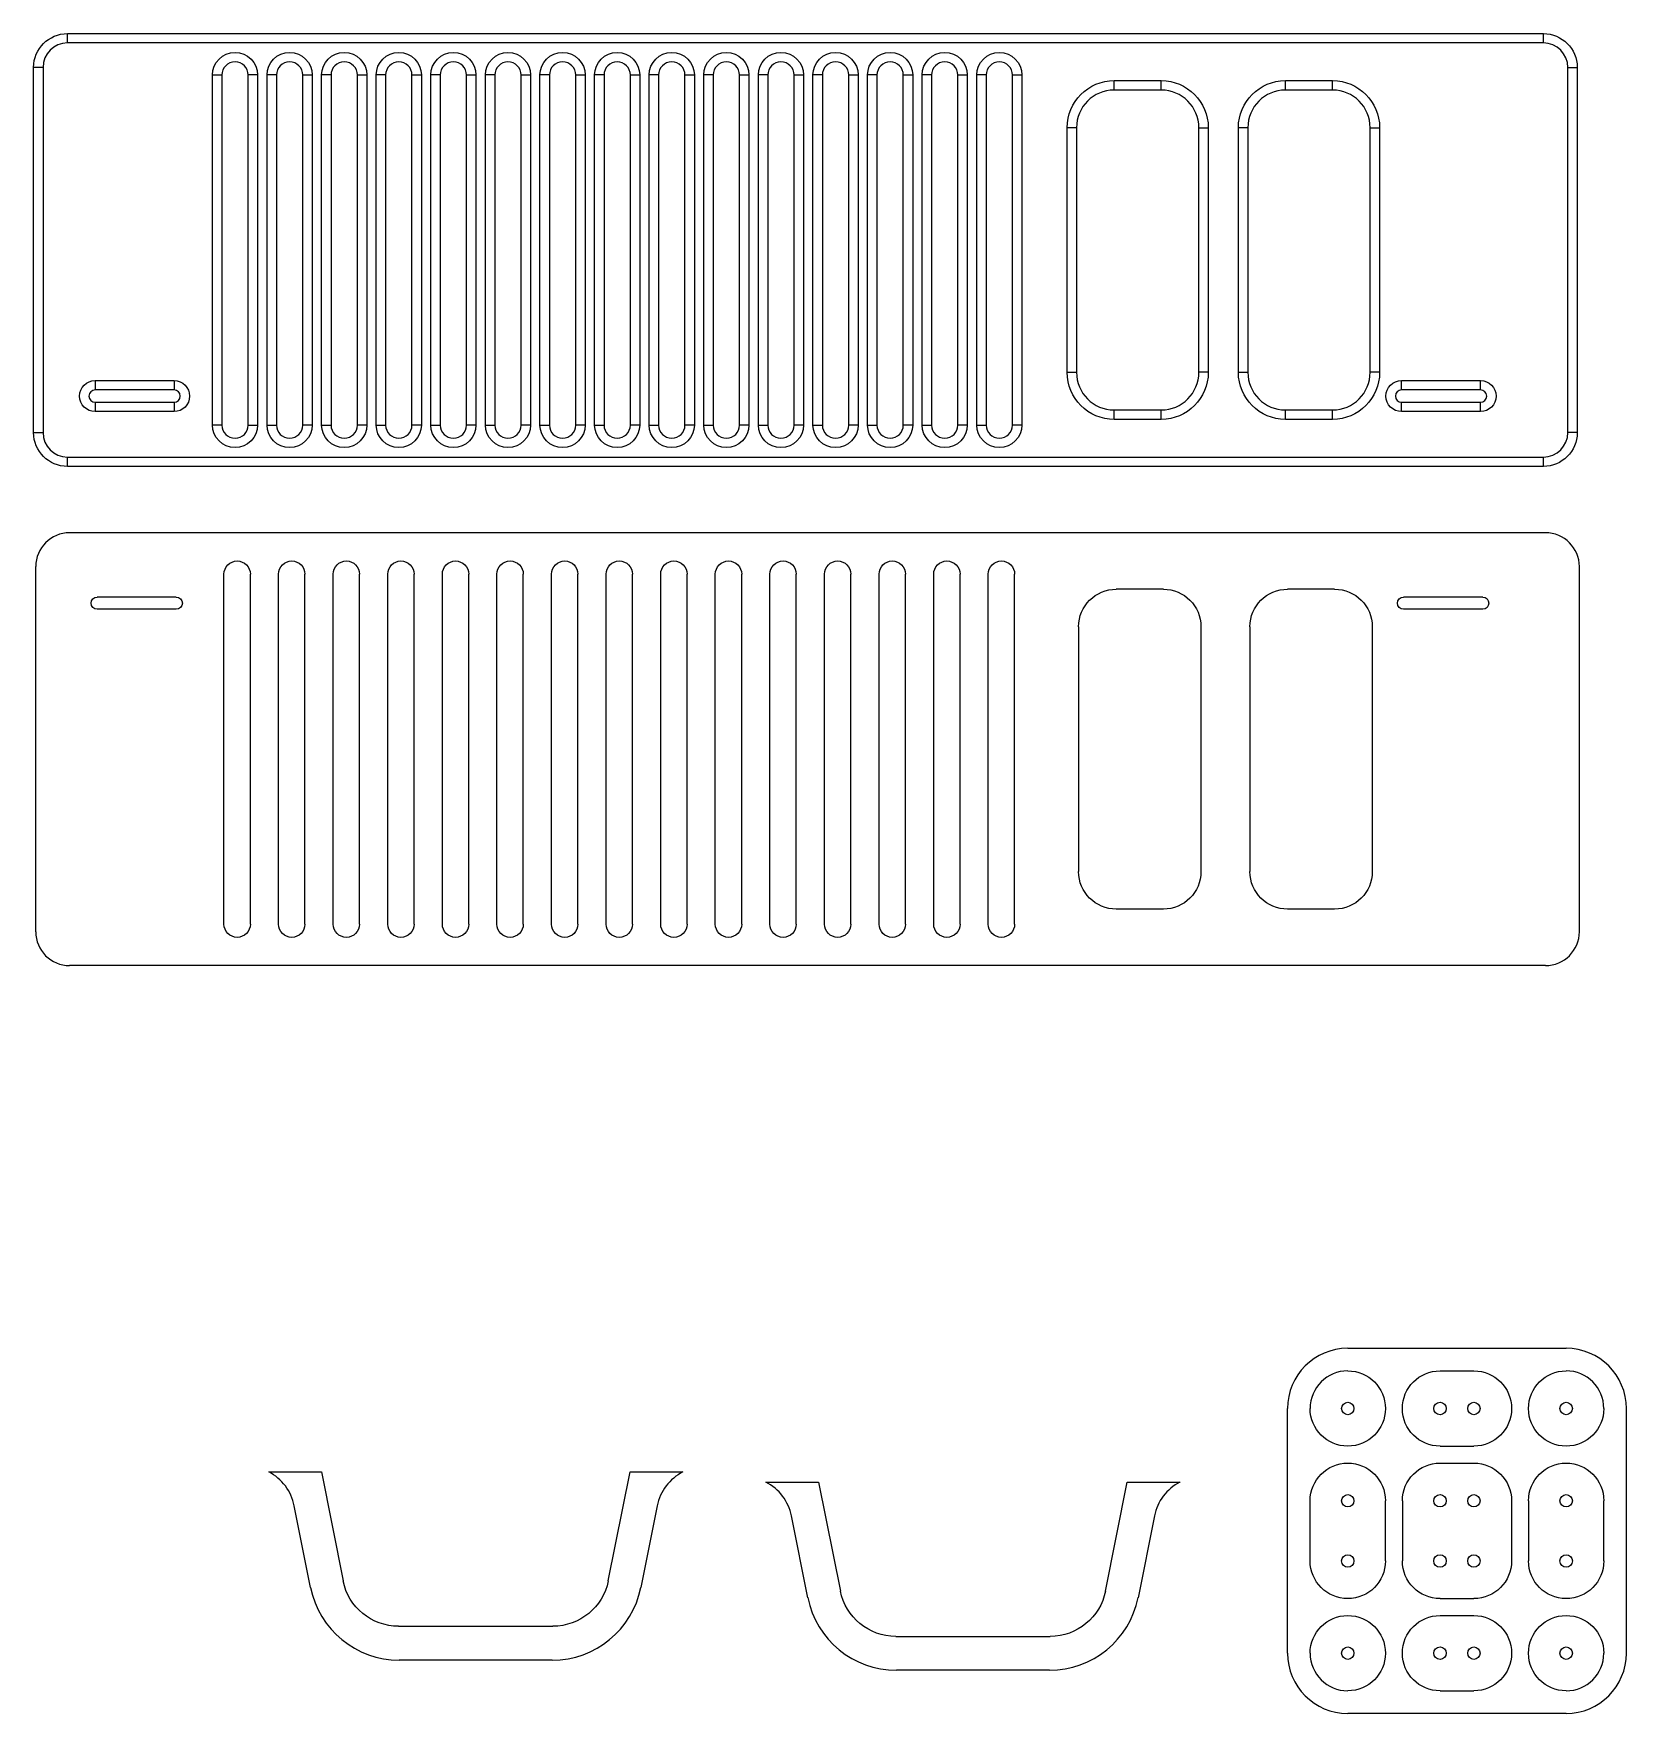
# Model space of a CAD drawing. Extents: x 133 to 980, y 43 to 936.
import ezdxf

# ---------------------------------------------------------------- set-up
doc = ezdxf.new("R2010")
doc.units = 0
doc.header["$LTSCALE"] = 12.7
doc.layers.add('TANGENT_LINES', color=7, linetype='CONTINUOUS')
doc.layers.add('VISIBLE', color=7, linetype='CONTINUOUS')

msp = doc.modelspace()

# ---------------------------------------------------------------- linework, layer by layer
at = {"layer": 'TANGENT_LINES'}
for p, q in [((151.49, 930.75), (151.49, 935.75)), ((935.49, 930.75), (935.49, 935.75)), ((138.49, 917.75), (133.49, 917.75)), ((228.49, 913.75), (233.49, 913.75)), ((252.49, 913.75), (247.49, 913.75)), ((262.49, 913.75), (257.49, 913.75)), ((276.49, 913.75), (281.49, 913.75)), ((291.49, 913.75), (286.49, 913.75)), ((305.49, 913.75), (310.49, 913.75)), ((320.49, 913.75), (315.49, 913.75)), ((334.49, 913.75), (339.49, 913.75)), ((349.49, 913.75), (344.49, 913.75)), ((363.49, 913.75), (368.49, 913.75)), ((378.49, 913.75), (373.49, 913.75)), ((392.49, 913.75), (397.49, 913.75)), ((407.49, 913.75), (402.49, 913.75)), ((421.49, 913.75), (426.49, 913.75)), ((436.49, 913.75), (431.49, 913.75)), ((450.49, 913.75), (455.49, 913.75)), ((465.49, 913.75), (460.49, 913.75)), ((479.49, 913.75), (484.49, 913.75)), ((494.49, 913.75), (489.49, 913.75)), ((508.49, 913.75), (513.49, 913.75)), ((523.49, 913.75), (518.49, 913.75)), ((537.49, 913.75), (542.49, 913.75)), ((552.49, 913.75), (547.49, 913.75)), ((566.49, 913.75), (571.49, 913.75)), ((581.49, 913.75), (576.49, 913.75)), ((595.49, 913.75), (600.49, 913.75)), ((610.49, 913.75), (605.49, 913.75)), ((624.49, 913.75), (629.49, 913.75)), ((639.49, 913.75), (634.49, 913.75)), ((653.49, 913.75), (658.49, 913.75)), ((707.49, 905.75), (707.49, 910.75)), ((732.49, 905.75), (732.49, 910.75)), ((798.49, 905.75), (798.49, 910.75)), ((823.49, 905.75), (823.49, 910.75)), ((948.49, 917.75), (953.49, 917.75)), ((687.49, 885.75), (682.49, 885.75)), ((752.49, 885.75), (757.49, 885.75)), ((778.49, 885.75), (773.49, 885.75)), ((843.49, 885.75), (848.49, 885.75)), ((166.13, 751.4), (166.13, 746.4)), ((208.13, 751.4), (208.13, 746.4)), ((682.49, 755.75), (687.49, 755.75)), ((757.49, 755.75), (752.49, 755.75)), ((773.49, 755.75), (778.49, 755.75)), ((848.49, 755.75), (843.49, 755.75)), ((860.13, 746.4), (860.13, 751.4)), ((902.13, 746.4), (902.13, 751.4)), ((166.13, 739.9), (166.13, 734.9)), ((208.13, 739.9), (208.13, 734.9)), ((707.49, 730.75), (707.49, 735.75)), ((732.49, 730.75), (732.49, 735.75)), ((798.49, 730.75), (798.49, 735.75)), ((823.49, 730.75), (823.49, 735.75)), ((860.13, 734.9), (860.13, 739.9)), ((902.13, 734.9), (902.13, 739.9)), ((133.49, 723.75), (138.49, 723.75)), ((233.49, 727.75), (228.49, 727.75)), ((247.49, 727.75), (252.49, 727.75)), ((257.49, 727.75), (262.49, 727.75)), ((281.49, 727.75), (276.49, 727.75)), ((286.49, 727.75), (291.49, 727.75)), ((310.49, 727.75), (305.49, 727.75)), ((315.49, 727.75), (320.49, 727.75)), ((339.49, 727.75), (334.49, 727.75)), ((344.49, 727.75), (349.49, 727.75)), ((368.49, 727.75), (363.49, 727.75)), ((373.49, 727.75), (378.49, 727.75)), ((397.49, 727.75), (392.49, 727.75)), ((402.49, 727.75), (407.49, 727.75)), ((426.49, 727.75), (421.49, 727.75)), ((431.49, 727.75), (436.49, 727.75)), ((455.49, 727.75), (450.49, 727.75)), ((460.49, 727.75), (465.49, 727.75)), ((484.49, 727.75), (479.49, 727.75)), ((489.49, 727.75), (494.49, 727.75)), ((513.49, 727.75), (508.49, 727.75)), ((518.49, 727.75), (523.49, 727.75)), ((542.49, 727.75), (537.49, 727.75)), ((547.49, 727.75), (552.49, 727.75)), ((571.49, 727.75), (566.49, 727.75)), ((576.49, 727.75), (581.49, 727.75)), ((600.49, 727.75), (595.49, 727.75)), ((605.49, 727.75), (610.49, 727.75)), ((629.49, 727.75), (624.49, 727.75)), ((634.49, 727.75), (639.49, 727.75)), ((658.49, 727.75), (653.49, 727.75)), ((953.49, 723.75), (948.49, 723.75)), ((151.49, 705.75), (151.49, 710.75)), ((935.49, 705.75), (935.49, 710.75))]:
    msp.add_line(p, q, dxfattribs=at)
at = {"layer": 'VISIBLE'}
for p, q in [((151.49, 935.75), (935.49, 935.75)), ((935.49, 930.75), (151.49, 930.75)), ((133.49, 723.75), (133.49, 917.75)), ((138.49, 917.75), (138.49, 723.75)), ((228.49, 727.75), (228.49, 913.75)), ((233.49, 913.75), (233.49, 727.75)), ((247.49, 727.75), (247.49, 913.75)), ((252.49, 913.75), (252.49, 727.75)), ((257.49, 727.75), (257.49, 913.75)), ((262.49, 913.75), (262.49, 727.75)), ((276.49, 727.75), (276.49, 913.75)), ((281.49, 913.75), (281.49, 727.75)), ((286.49, 727.75), (286.49, 913.75)), ((291.49, 913.75), (291.49, 727.75)), ((305.49, 727.75), (305.49, 913.75)), ((310.49, 913.75), (310.49, 727.75)), ((315.49, 727.75), (315.49, 913.75)), ((320.49, 913.75), (320.49, 727.75)), ((334.49, 727.75), (334.49, 913.75)), ((339.49, 913.75), (339.49, 727.75)), ((344.49, 727.75), (344.49, 913.75)), ((349.49, 913.75), (349.49, 727.75)), ((363.49, 727.75), (363.49, 913.75)), ((368.49, 913.75), (368.49, 727.75)), ((373.49, 727.75), (373.49, 913.75)), ((378.49, 913.75), (378.49, 727.75)), ((392.49, 727.75), (392.49, 913.75)), ((397.49, 913.75), (397.49, 727.75)), ((402.49, 727.75), (402.49, 913.75)), ((407.49, 913.75), (407.49, 727.75)), ((421.49, 727.75), (421.49, 913.75)), ((426.49, 913.75), (426.49, 727.75)), ((431.49, 727.75), (431.49, 913.75)), ((436.49, 913.75), (436.49, 727.75)), ((450.49, 727.75), (450.49, 913.75)), ((455.49, 913.75), (455.49, 727.75)), ((460.49, 727.75), (460.49, 913.75)), ((465.49, 913.75), (465.49, 727.75)), ((479.49, 727.75), (479.49, 913.75)), ((484.49, 913.75), (484.49, 727.75)), ((489.49, 727.75), (489.49, 913.75)), ((494.49, 913.75), (494.49, 727.75)), ((508.49, 727.75), (508.49, 913.75)), ((513.49, 913.75), (513.49, 727.75)), ((518.49, 727.75), (518.49, 913.75)), ((523.49, 913.75), (523.49, 727.75)), ((537.49, 727.75), (537.49, 913.75)), ((542.49, 913.75), (542.49, 727.75)), ((547.49, 727.75), (547.49, 913.75)), ((552.49, 913.75), (552.49, 727.75)), ((566.49, 727.75), (566.49, 913.75)), ((571.49, 913.75), (571.49, 727.75)), ((576.49, 727.75), (576.49, 913.75)), ((581.49, 913.75), (581.49, 727.75)), ((595.49, 727.75), (595.49, 913.75)), ((600.49, 913.75), (600.49, 727.75)), ((605.49, 727.75), (605.49, 913.75)), ((610.49, 913.75), (610.49, 727.75)), ((624.49, 727.75), (624.49, 913.75)), ((629.49, 913.75), (629.49, 727.75)), ((634.49, 727.75), (634.49, 913.75)), ((639.49, 913.75), (639.49, 727.75)), ((653.49, 727.75), (653.49, 913.75)), ((658.49, 913.75), (658.49, 727.75)), ((707.49, 910.75), (732.49, 910.75)), ((798.49, 910.75), (823.49, 910.75)), ((948.49, 723.75), (948.49, 917.75)), ((953.49, 917.75), (953.49, 723.75)), ((732.49, 905.75), (707.49, 905.75)), ((823.49, 905.75), (798.49, 905.75)), ((682.49, 755.75), (682.49, 885.75)), ((687.49, 885.75), (687.49, 755.75)), ((752.49, 755.75), (752.49, 885.75)), ((757.49, 885.75), (757.49, 755.75)), ((773.49, 755.75), (773.49, 885.75)), ((778.49, 885.75), (778.49, 755.75)), ((843.49, 755.75), (843.49, 885.75)), ((848.49, 885.75), (848.49, 755.75)), ((166.13, 751.4), (208.13, 751.4)), ((860.13, 751.4), (902.13, 751.4)), ((208.13, 746.4), (166.13, 746.4)), ((902.13, 746.4), (860.13, 746.4)), ((166.13, 739.9), (208.13, 739.9)), ((208.13, 734.9), (166.13, 734.9)), ((707.49, 735.75), (732.49, 735.75)), ((798.49, 735.75), (823.49, 735.75)), ((860.13, 739.9), (902.13, 739.9)), ((902.13, 734.9), (860.13, 734.9)), ((732.49, 730.75), (707.49, 730.75)), ((823.49, 730.75), (798.49, 730.75)), ((151.49, 710.75), (935.49, 710.75)), ((935.49, 705.75), (151.49, 705.75)), ((936.62, 670.51), (152.62, 670.51)), ((134.62, 458.51), (134.62, 652.51)), ((954.62, 458.51), (954.62, 652.51)), ((234.62, 462.51), (234.62, 648.51)), ((248.62, 462.51), (248.62, 648.51)), ((263.62, 462.51), (263.62, 648.51)), ((277.62, 462.51), (277.62, 648.51)), ((292.62, 462.51), (292.62, 648.51)), ((306.62, 462.51), (306.62, 648.51)), ((321.62, 462.51), (321.62, 648.51)), ((335.62, 462.51), (335.62, 648.51)), ((350.62, 462.51), (350.62, 648.51)), ((364.62, 462.51), (364.62, 648.51)), ((379.62, 462.51), (379.62, 648.51)), ((393.62, 462.51), (393.62, 648.51)), ((408.62, 462.51), (408.62, 648.51)), ((422.62, 462.51), (422.62, 648.51)), ((437.62, 462.51), (437.62, 648.51)), ((451.62, 462.51), (451.62, 648.51)), ((466.62, 462.51), (466.62, 648.51)), ((480.62, 462.51), (480.62, 648.51)), ((495.62, 462.51), (495.62, 648.51)), ((509.62, 462.51), (509.62, 648.51)), ((524.62, 462.51), (524.62, 648.51)), ((538.62, 462.51), (538.62, 648.51)), ((553.62, 462.51), (553.62, 648.51)), ((567.62, 462.51), (567.62, 648.51)), ((582.62, 462.51), (582.62, 648.51)), ((596.62, 462.51), (596.62, 648.51)), ((611.62, 462.51), (611.62, 648.51)), ((625.62, 462.51), (625.62, 648.51)), ((640.62, 462.51), (640.62, 648.51)), ((654.62, 462.51), (654.62, 648.51)), ((209.26, 636.36), (167.26, 636.36)), ((733.62, 640.51), (708.62, 640.51)), ((824.62, 640.51), (799.62, 640.51)), ((903.26, 636.36), (861.26, 636.36)), ((209.26, 629.86), (167.26, 629.86)), ((903.26, 629.86), (861.26, 629.86)), ((688.62, 620.51), (688.62, 490.51)), ((753.62, 620.51), (753.62, 490.51)), ((779.62, 620.51), (779.62, 490.51)), ((844.62, 620.51), (844.62, 490.51)), ((733.62, 470.51), (708.62, 470.51)), ((824.62, 470.51), (799.62, 470.51)), ((936.62, 440.51), (152.62, 440.51)), ((831.59, 237.14), (947.59, 237.14)), ((880.59, 225.14), (898.59, 225.14)), ((799.59, 75.14), (799.59, 205.14)), ((979.59, 75.14), (979.59, 205.14)), ((880.59, 185.14), (898.59, 185.14)), ((258.37, 171.46), (286.37, 171.46)), ((286.37, 171.46), (297.95, 113.58)), ((438.79, 113.58), (450.37, 171.46)), ((450.37, 171.46), (478.37, 171.46)), ((880.59, 176.14), (898.59, 176.14)), ((522.47, 166.06), (550.47, 166.06)), ((550.47, 166.06), (562.04, 108.17)), ((702.89, 108.17), (714.47, 166.06)), ((714.47, 166.06), (742.47, 166.06)), ((280.65, 110.05), (271.97, 153.46)), ((464.77, 153.46), (456.09, 110.05)), ((811.59, 124.14), (811.59, 156.14)), ((851.59, 124.14), (851.59, 156.14)), ((860.59, 156.14), (860.59, 124.14)), ((918.59, 156.14), (918.59, 124.14)), ((927.59, 156.14), (927.59, 124.14)), ((967.59, 124.14), (967.59, 156.14)), ((544.75, 104.64), (536.07, 148.06)), ((728.87, 148.06), (720.18, 104.64)), ((880.59, 104.14), (898.59, 104.14)), ((327.36, 89.46), (409.37, 89.46)), ((880.59, 95.14), (898.59, 95.14)), ((591.46, 84.06), (673.47, 84.06)), ((409.02, 71.46), (327.72, 71.46)), ((673.11, 66.06), (591.82, 66.06)), ((880.59, 55.14), (898.59, 55.14)), ((947.59, 43.14), (831.59, 43.14))]:
    msp.add_line(p, q, dxfattribs=at)
for centre in [(831.59, 205.14), (880.59, 205.14), (898.59, 205.14), (947.59, 205.14), (831.59, 156.14), (880.59, 156.14), (898.59, 156.14), (947.59, 156.14), (831.59, 124.14), (880.59, 124.14), (898.59, 124.14), (947.59, 124.14), (831.59, 75.14), (880.59, 75.14), (898.59, 75.14), (947.59, 75.14)]:
    msp.add_circle(centre, 3.3, dxfattribs=at)
at = {"layer": 'VISIBLE', "extrusion": (0, 0, -1)}
for centre, radius, start, end in [((-151.49, 917.75), 18, 0, 90), ((-935.49, 917.75), 18, 90, 180), ((-240.49, 913.75), 12, 0, 180), ((-269.49, 913.75), 12, 0, 180), ((-298.49, 913.75), 12, 0, 180), ((-327.49, 913.75), 12, 0, 180), ((-356.49, 913.75), 12, 0, 180), ((-385.49, 913.75), 12, 0, 180), ((-414.49, 913.75), 12, 0, 180), ((-443.49, 913.75), 12, 0, 180), ((-472.49, 913.75), 12, 0, 180), ((-501.49, 913.75), 12, 0, 180), ((-530.49, 913.75), 12, 0, 180), ((-559.49, 913.75), 12, 0, 180), ((-588.49, 913.75), 12, 0, 180), ((-617.49, 913.75), 12, 0, 180), ((-646.49, 913.75), 12, 0, 180), ((-707.49, 885.75), 25, 0, 90), ((-732.49, 885.75), 25, 90, 180), ((-798.49, 885.75), 25, 0, 90), ((-823.49, 885.75), 25, 90, 180), ((-166.13, 743.15), 8.25, 270, 90), ((-208.13, 743.15), 8.25, 90, 270), ((-707.49, 755.75), 25, 270, 0), ((-732.49, 755.75), 25, 180, 270), ((-798.49, 755.75), 25, 270, 0), ((-823.49, 755.75), 25, 180, 270), ((-860.13, 743.15), 8.25, 270, 90), ((-902.13, 743.15), 8.25, 90, 270), ((-151.49, 723.75), 18, 270, 0), ((-240.49, 727.75), 12, 180, 0), ((-269.49, 727.75), 12, 180, 0), ((-298.49, 727.75), 12, 180, 0), ((-327.49, 727.75), 12, 180, 0), ((-356.49, 727.75), 12, 180, 0), ((-385.49, 727.75), 12, 180, 0), ((-414.49, 727.75), 12, 180, 0), ((-443.49, 727.75), 12, 180, 0), ((-472.49, 727.75), 12, 180, 0), ((-501.49, 727.75), 12, 180, 0), ((-530.49, 727.75), 12, 180, 0), ((-559.49, 727.75), 12, 180, 0), ((-588.49, 727.75), 12, 180, 0), ((-617.49, 727.75), 12, 180, 0), ((-646.49, 727.75), 12, 180, 0), ((-935.49, 723.75), 18, 180, 270), ((-831.59, 205.14), 20, 90, 0), ((-880.59, 205.14), 20, 270, 90), ((-898.59, 205.14), 20, 90, 270), ((-947.59, 205.14), 20, 180, 90), ((-831.59, 156.14), 20, 0, 180), ((-880.59, 156.14), 20, 0, 90), ((-898.59, 156.14), 20, 90, 180), ((-947.59, 156.14), 20, 0, 180), ((-831.59, 124.14), 20, 180, 0), ((-880.59, 124.14), 20, 270, 0), ((-898.59, 124.14), 20, 180, 270), ((-947.59, 124.14), 20, 180, 0), ((-831.59, 75.14), 20, 0, 270), ((-880.59, 75.14), 20, 270, 90), ((-898.59, 75.14), 20, 90, 270), ((-947.59, 75.14), 20, 270, 180)]:
    msp.add_arc(centre, radius, start, end, dxfattribs=at)
at = {"layer": 'VISIBLE'}
for centre, radius, start, end in [((151.49, 917.75), 13, 90, 180), ((935.49, 917.75), 13, 0, 90), ((240.49, 913.75), 7, 0, 180), ((269.49, 913.75), 7, 0, 180), ((298.49, 913.75), 7, 0, 180), ((327.49, 913.75), 7, 0, 180), ((356.49, 913.75), 7, 0, 180), ((385.49, 913.75), 7, 0, 180), ((414.49, 913.75), 7, 0, 180), ((443.49, 913.75), 7, 0, 180), ((472.49, 913.75), 7, 0, 180), ((501.49, 913.75), 7, 0, 180), ((530.49, 913.75), 7, 0, 180), ((559.49, 913.75), 7, 0, 180), ((588.49, 913.75), 7, 0, 180), ((617.49, 913.75), 7, 0, 180), ((646.49, 913.75), 7, 0, 180), ((707.49, 885.75), 20, 90, 180), ((732.49, 885.75), 20, 0, 90), ((798.49, 885.75), 20, 90, 180), ((823.49, 885.75), 20, 0, 90), ((707.49, 755.75), 20, 180, 270), ((732.49, 755.75), 20, 270, 0), ((798.49, 755.75), 20, 180, 270), ((823.49, 755.75), 20, 270, 0), ((166.13, 743.15), 3.25, 90, 270), ((208.13, 743.15), 3.25, 270, 90), ((860.13, 743.15), 3.25, 90, 270), ((902.13, 743.15), 3.25, 270, 90), ((151.49, 723.75), 13, 180, 270), ((240.49, 727.75), 7, 180, 0), ((269.49, 727.75), 7, 180, 0), ((298.49, 727.75), 7, 180, 0), ((327.49, 727.75), 7, 180, 0), ((356.49, 727.75), 7, 180, 0), ((385.49, 727.75), 7, 180, 0), ((414.49, 727.75), 7, 180, 0), ((443.49, 727.75), 7, 180, 0), ((472.49, 727.75), 7, 180, 0), ((501.49, 727.75), 7, 180, 0), ((530.49, 727.75), 7, 180, 0), ((559.49, 727.75), 7, 180, 0), ((588.49, 727.75), 7, 180, 0), ((617.49, 727.75), 7, 180, 0), ((646.49, 727.75), 7, 180, 0), ((935.49, 723.75), 13, 270, 0), ((152.62, 652.51), 18, 90, 180), ((936.62, 652.51), 18, 0, 90), ((152.62, 458.51), 18, 180, 270), ((936.62, 458.51), 18, 270, 0), ((831.59, 205.14), 32, 90, 180), ((947.59, 205.14), 32, 0, 90), ((831.59, 205.14), 20, 90, 180), ((947.59, 205.14), 20, 0, 90), ((246.52, 148.37), 25.95, 11.30993, 62.83621), ((490.22, 148.37), 25.95, 117.16379, 168.69007), ((510.62, 142.97), 25.95, 11.30993, 62.83621), ((754.31, 142.97), 25.95, 117.16379, 168.69007), ((327.72, 119.46), 48, 191.30993, 270), ((409.02, 119.46), 48, 270, 348.69007), ((591.82, 114.06), 48, 191.30993, 270), ((673.11, 114.06), 48, 270, 348.69007), ((831.59, 75.14), 32, 180, 270), ((831.59, 75.14), 20, 180, 270), ((947.59, 75.14), 32, 270, 0), ((947.59, 75.14), 20, 270, 0)]:
    msp.add_arc(centre, radius, start, end, dxfattribs=at)
at = {"layer": 'VISIBLE', "extrusion": (0, -1.22465e-16, -1)}
for centre, radius, start, end in [((-241.62, 648.51), 7, 0, 180), ((-270.62, 648.51), 7, 0, 180), ((-299.62, 648.51), 7, 0, 180), ((-328.62, 648.51), 7, 0, 180), ((-357.62, 648.51), 7, 0, 180), ((-386.62, 648.51), 7, 0, 180), ((-415.62, 648.51), 7, 0, 180), ((-444.62, 648.51), 7, 0, 180), ((-473.62, 648.51), 7, 0, 180), ((-502.62, 648.51), 7, 0, 180), ((-531.62, 648.51), 7, 0, 180), ((-560.62, 648.51), 7, 0, 180), ((-589.62, 648.51), 7, 0, 180), ((-618.62, 648.51), 7, 0, 180), ((-647.62, 648.51), 7, 0, 180), ((-167.26, 633.11), 3.25, 270, 90), ((-209.26, 633.11), 3.25, 90, 270), ((-708.62, 620.51), 20, 0, 90), ((-733.62, 620.51), 20, 90, 180), ((-799.62, 620.51), 20, 0, 90), ((-824.62, 620.51), 20, 90, 180), ((-861.26, 633.11), 3.25, 270, 90), ((-903.26, 633.11), 3.25, 90, 270), ((-708.62, 490.51), 20, 270, 0), ((-733.62, 490.51), 20, 180, 270), ((-799.62, 490.51), 20, 270, 0), ((-824.62, 490.51), 20, 180, 270), ((-241.62, 462.51), 7, 180, 0), ((-270.62, 462.51), 7, 180, 0), ((-299.62, 462.51), 7, 180, 0), ((-328.62, 462.51), 7, 180, 0), ((-357.62, 462.51), 7, 180, 0), ((-386.62, 462.51), 7, 180, 0), ((-415.62, 462.51), 7, 180, 0), ((-444.62, 462.51), 7, 180, 0), ((-473.62, 462.51), 7, 180, 0), ((-502.62, 462.51), 7, 180, 0), ((-531.62, 462.51), 7, 180, 0), ((-560.62, 462.51), 7, 180, 0), ((-589.62, 462.51), 7, 180, 0), ((-618.62, 462.51), 7, 180, 0), ((-647.62, 462.51), 7, 180, 0)]:
    msp.add_arc(centre, radius, start, end, dxfattribs=at)
at = {"layer": 'VISIBLE', "extrusion": (0, 6.12323e-17, -1)}
for centre, start, end in [((-327.36, 119.46), 270, 348.69007), ((-409.37, 119.46), 191.30993, 270), ((-591.46, 114.06), 270, 348.69007), ((-673.47, 114.06), 191.30993, 270)]:
    msp.add_arc(centre, 30, start, end, dxfattribs=at)

doc.saveas('drawing.dxf')
